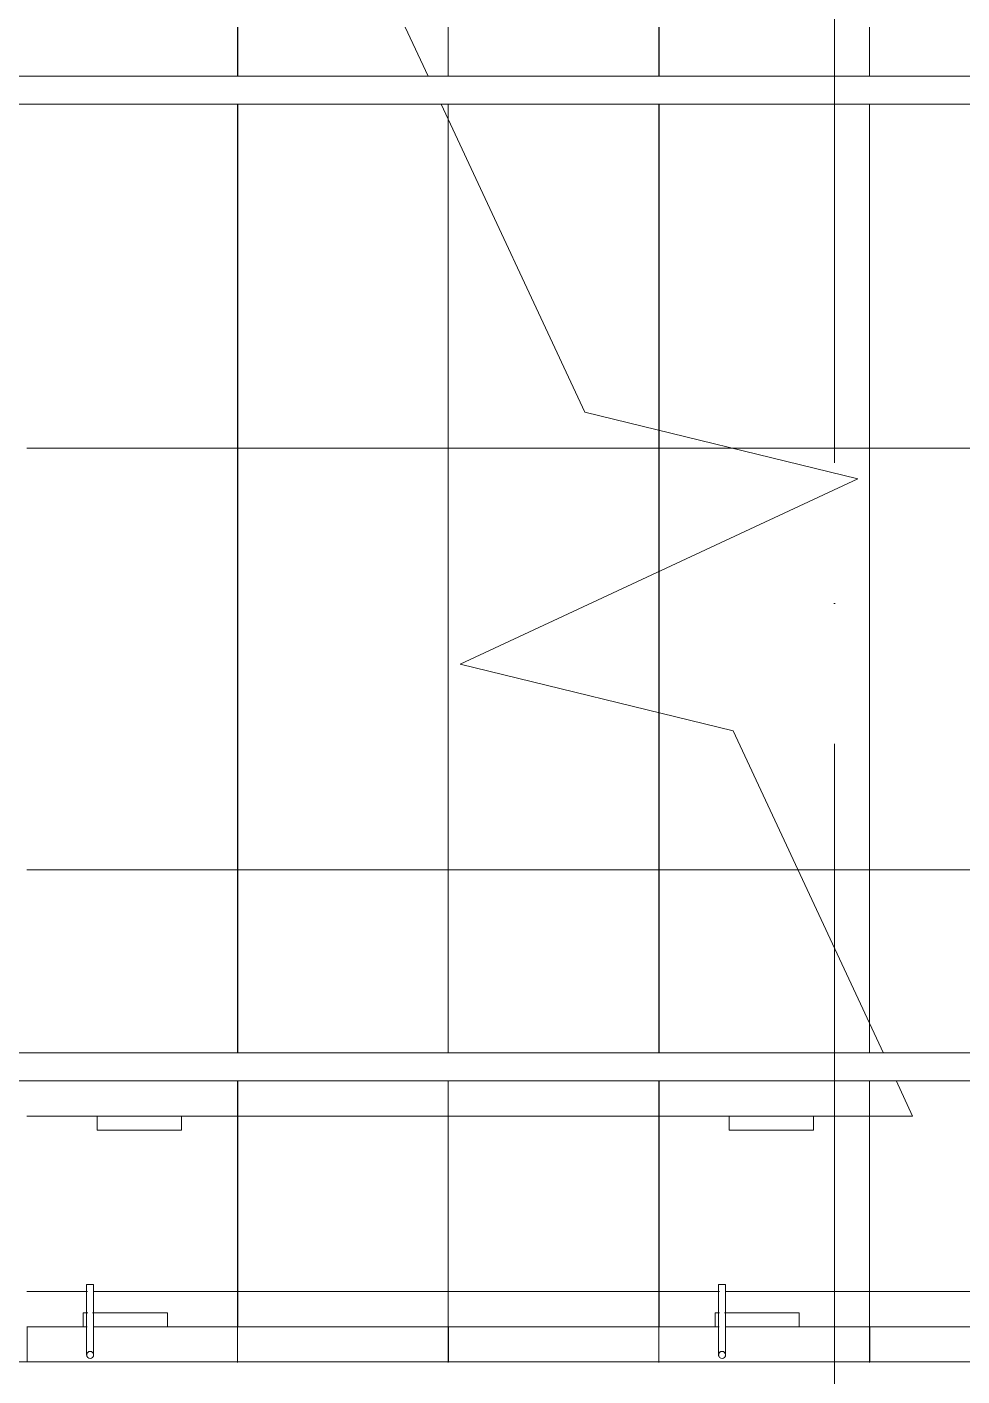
# Model space of a CAD drawing. Header units: millimetres. Extents: x -6467 to 106027, y -7090 to 195095.
# Drawn here: x 84500 to 85832, y -189 to 1731 of the extents above; entities that cross this region are included whole.
import ezdxf

# ---------------------------------------------------------------- set-up
doc = ezdxf.new("R2010")
doc.units = ezdxf.units.MM
doc.linetypes.add('50_200_ШТРИХ_1Т_ш5_п1_п1_', pattern=[1400, 1000, -200, 0, -200])
for name, color, linetype, lineweight, true_color in [('S-STRS-1', 7, 'Continuous', 9, 0xaaaaaa), ('S-STRS-2', 7, 'Continuous', 5, 0xbfbfbf), ('S-STRS-MBND-1', 7, 'Continuous', 9, 0xaaaaaa), ('Оси-3', 7, '50_200_ШТРИХ_1Т_ш5_п1_п1_', 9, 0xaaaaaa)]:
    doc.layers.add(name, color=color, linetype=linetype, lineweight=lineweight, true_color=true_color)
doc.layers.add('Ограждение', color=7, linetype='Continuous', lineweight=9)
pattern_1 = [(0, (87500, -1668.96), (0, 600), []), (90, (87500, -1668.96), (-600, 4e-14), [])]
pattern_2 = [(180, (83600, 1731.04), (7e-14, -600), []), (270, (83600, 1731.04), (600, 4e-14), [])]

# ---------------------------------------------------------------- blocks, each defined once
blk = doc.blocks.new('О_Элемент поручня_Маршевый_Труба_ГОСТ 8732-78 - О_Элемент поручня_Маршевый_Труба_ГОСТ 8732-78-V117-АИ_План этажа Радиаторы_2')
at = {"layer": 'Ограждение'}
for p, q in [((-13.2, 0), (-3902.6, 0)), ((-3902.6, -40), (-13.2, -40))]:
    blk.add_line(p, q, dxfattribs=at)
blk = doc.blocks.new('О_Полоса_Трапеция прямоугольная_Прокат_ГОСТ 103-2006 - Крепежная пластина-V100-АИ_План этажа Радиаторы_2')
at = {"layer": 'Ограждение'}
for p, q in [((9550, 57281), (9550, 57261)), ((9670, 57261), (9670, 57281)), ((9550, 57261), (9670, 57261))]:
    blk.add_line(p, q, dxfattribs=at)
blk = doc.blocks.new('О_Полоса_Трапеция прямоугольная_Прокат_ГОСТ 103-2006 - Крепежная пластина-V99-АИ_План этажа Радиаторы_2')
at = {"layer": 'Ограждение'}
for p, q in [((8650, 57281), (8650, 57261)), ((8770, 57261), (8770, 57281)), ((8650, 57261), (8756.5, 57261)), ((8763.5, 57261), (8770, 57261))]:
    blk.add_line(p, q, dxfattribs=at)
blk = doc.blocks.new('О_Кронштейн_Форма Г_Круг_ГОСТ 2590-2006 - О_Кронштейн_Форма Г_Круг_ГОСТ 2590-2006-18996168-АИ_План этажа Радиаторы_2')
at = {"layer": 'Ограждение'}
for p, q in [((7755, 57221), (7755, 57296)), ((7765, 57296), (7765, 57221)), ((7755, 57221), (7760, 57221)), ((7760, 57221), (7765, 57221))]:
    blk.add_line(p, q, dxfattribs=at)
at = {"layer": 'Ограждение', "flags": 128}
for points in [[(7755, 57296), (7755, 57312.4), (7755, 57320.8), (7755, 57321)], [(7765, 57321), (7765, 57314.9), (7765, 57299.6), (7765, 57296)]]:
    blk.add_lwpolyline(points, dxfattribs=at)
at = {"layer": 'Ограждение'}
for start, end in [(90, 270), (270, 90)]:
    blk.add_arc((7760, 57321), 5, start, end, dxfattribs=at)
blk = doc.blocks.new('О_Кронштейн_Форма Г_Круг_ГОСТ 2590-2006 - О_Кронштейн_Форма Г_Круг_ГОСТ 2590-2006-V98-АИ_План этажа Радиаторы_2')
at = {"layer": 'Ограждение'}
for p, q in [((7755, 57221), (7755, 57296)), ((7765, 57296), (7765, 57221)), ((7755, 57221), (7755.2, 57221)), ((7764.8, 57221), (7765, 57221))]:
    blk.add_line(p, q, dxfattribs=at)
at = {"layer": 'Ограждение', "flags": 128}
for points in [[(7755, 57296), (7755, 57312.4), (7755, 57320.8), (7755, 57321)], [(7765, 57321), (7765, 57314.9), (7765, 57299.6), (7765, 57296)]]:
    blk.add_lwpolyline(points, dxfattribs=at)
at = {"layer": 'Ограждение'}
for start, end in [(135, 225), (300, 315), (345, 30)]:
    blk.add_arc((7760, 57321), 5, start, end, dxfattribs=at)
blk = doc.blocks.new('О_Элемент поручня_Пристенный_Труба_ГОСТ 8732-78 - О_Элемент поручня_Пристенный_Труба_ГОСТ 8732-78-26131810-АИ_План этажа Радиаторы_2')
at = {"layer": 'Ограждение'}
for p, q in [((235, 40), (-3970, 40)), ((-3970, 0), (235, 0))]:
    blk.add_line(p, q, dxfattribs=at)

msp = doc.modelspace()

# ---------------------------------------------------------------- hatches: boundary and pattern name
at = {"layer": 'S-STRS-2'}
h = msp.add_hatch(dxfattribs=at)
h.set_pattern_fill('FP_11', color=256, style=0, pattern_type=2)
h.set_pattern_definition(pattern_2)
h.paths.add_polyline_path([(84500, 181), (84800, 181), (84800, 231), (84500, 231)])
h.paths.add_polyline_path([(84800, 271), (84800, 1621), (84500, 1621), (84500, 271), (84632.6, 271)])
h.paths.add_polyline_path([(84800, 1661), (84800, 1731), (84500, 1731), (84500, 1661)])
h = msp.add_hatch(dxfattribs=at)
h.set_pattern_fill('FP_11', color=256, style=0, pattern_type=2)
h.set_pattern_definition(pattern_2)
h.paths.add_polyline_path([(84800, -119), (85100, -119), (85100, 181), (84800, 181), (84800, 40)])
h.paths.add_polyline_path([(85100, 1599.4), (85099.5, 1621), (85089.9, 1621)])
h.paths.add_polyline_path([(85100, 1661), (85100, 1731), (85038.6, 1731), (85071.3, 1661)])
h = msp.add_hatch(dxfattribs=at)
h.set_pattern_fill('FP_11', color=256, style=0, pattern_type=2)
h.set_pattern_definition(pattern_2)
h.paths.add_polyline_path([(85100, 181), (85100, 231), (84800, 231), (84800, 181), (85047.8, 181)])
h.paths.add_polyline_path([(84819, 271), (85100, 271), (85100, 1599.4), (85089.9, 1621), (84800, 1621), (84800, 271)])
h.paths.add_polyline_path([(85071.3, 1661), (85038.6, 1731), (84800, 1731), (84800, 1661), (84959.5, 1661)])
h = msp.add_hatch(dxfattribs=at)
h.set_pattern_fill('FP_11', color=256, style=0, pattern_type=2)
h.set_pattern_definition(pattern_2)
h.paths.add_polyline_path([(85100, -119), (85400, -119), (85400, 181), (85100, 181), (85100, 40)])
h.paths.add_polyline_path([(85400, 755.1), (85400, 956), (85116.8, 824), (85294.3, 780.8)])
h.paths.add_polyline_path([(85400, 1156.9), (85400, 1621), (85100, 1621), (85100, 1599.4), (85294.3, 1182.6)])
h.paths.add_polyline_path([(85100, 1661), (85400, 1661), (85400, 1731), (85100, 1731)])
h = msp.add_hatch(dxfattribs=at)
h.set_pattern_fill('FP_11', color=256, style=0, pattern_type=2)
h.set_pattern_definition(pattern_2)
h.paths.add_polyline_path([(85700, -119), (85700, 181), (85620, 181), (85620, 161), (85500, 161), (85500, 181), (85400, 181), (85400, -119), (85480, -119), (85480, -99), (85485.2, -99), (85486.5, -59), (85494.8, -59), (85494.8, -99), (85600, -99), (85600, -119)])
h.paths.add_polyline_path([(85700, 312.7), (85700, 1621), (85400, 1621), (85400, 1156.9), (85683.2, 1088.1), (85400, 956), (85400, 755.1), (85505.7, 729.5), (85663, 391.9)])
h.paths.add_polyline_path([(85700, 1661), (85700, 1731), (85400, 1731), (85400, 1661), (85500, 1661)])
h = msp.add_hatch(dxfattribs=at)
h.set_pattern_fill('FP_11', color=256, style=0, pattern_type=2)
h.set_pattern_definition(pattern_2)
h.paths.add_polyline_path([(85700, -119), (86000, -119), (86000, 231), (85738.1, 231), (85761.4, 181), (85700, 181), (85700, 40)])
h.paths.add_polyline_path([(85878.3, 271), (86000, 271), (86000, 1621), (85700, 1621), (85700, 312.7), (85719.4, 271), (85761.4, 271)])
h.paths.add_polyline_path([(85750, 1661), (86000, 1661), (86000, 1731), (85700, 1731), (85700, 1661)])
h = msp.add_hatch(dxfattribs=at)
h.set_pattern_fill('FP_11', color=256, style=0, pattern_type=2)
h.set_pattern_definition(pattern_2)
h.paths.add_polyline_path([(85100, 181), (85400, 181), (85400, 231), (85100, 231)])
h.paths.add_polyline_path([(85147, 271), (85400, 271), (85400, 755.1), (85116.8, 824), (85400, 956), (85400, 1156.9), (85294.3, 1182.6), (85100, 1599.4), (85100, 271), (85102.3, 271)])
h = msp.add_hatch(dxfattribs=at)
h.set_pattern_fill('FP_11', color=256, style=0, pattern_type=2)
h.set_pattern_definition(pattern_2)
h.paths.add_polyline_path([(85463.1, 181), (85700, 181), (85700, 231), (85400, 231), (85400, 181)])
h.paths.add_polyline_path([(85605.1, 271), (85700, 271), (85700, 312.7), (85505.7, 729.5), (85400, 755.1), (85400, 271), (85463.1, 271)])
h.paths.add_polyline_path([(85400, 956), (85683.2, 1088.1), (85400, 1156.9), (85400, 1095.9)])
h = msp.add_hatch(dxfattribs=at)
h.set_pattern_fill('FP_11', color=256, style=0, pattern_type=2)
h.set_pattern_definition(pattern_2)
h.paths.add_polyline_path([(85761.4, 181), (85738.1, 231), (85700, 231), (85700, 181)])
h.paths.add_polyline_path([(85719.4, 271), (85700, 312.7), (85700, 271)])
h = msp.add_hatch(dxfattribs=at)
h.set_pattern_fill('FP_11', color=256, style=0, pattern_type=2)
h.set_pattern_definition(pattern_2)
h.paths.add_polyline_path([(84500, -119), (84580, -119), (84580, -99), (84585.2, -99), (84586.5, -59), (84594.8, -59), (84594.8, -99), (84700, -99), (84700, -119), (84800, -119), (84800, 181), (84720, 181), (84720, 161), (84600, 161), (84600, 181), (84500, 181), (84500, 40)])
h = msp.add_hatch(dxfattribs=at)
h.set_pattern_fill('FP_10', color=256, style=0, pattern_type=2)
h.set_pattern_definition(pattern_1)
h.paths.add_polyline_path([(84200, -1669), (84500, -1669), (84500, -1599), (84200, -1599)])
h.paths.add_polyline_path([(84200, -1559), (84500, -1559), (84500, -209), (84200, -209), (84200, -312)])
h.paths.add_polyline_path([(84500, -169), (84500, -119), (84200, -119), (84200, -169), (84217.3, -169)])
h = msp.add_hatch(dxfattribs=at)
h.set_pattern_fill('FP_10', color=256, style=0, pattern_type=2)
h.set_pattern_definition(pattern_1)
h.paths.add_polyline_path([(84800, -1669), (84800, -1599), (84500, -1599), (84500, -1669)])
h.paths.add_polyline_path([(84800, -1559), (84800, -209), (84500, -209), (84500, -1559)])
h.paths.add_polyline_path([(84800, -169), (84800, -119), (84594.8, -119), (84593.5, -134), (84585.2, -134), (84585.2, -119), (84500, -119), (84500, -169), (84632.6, -169)])
h.paths.add_polyline_path([(84590, -164), (84586.5, -160.8), (84586.5, -156.7), (84592.5, -154.6), (84592.1, -163.1), (84591.3, -163.4)])
h.paths.add_polyline_path([(84595, -149.2), (84585.7, -145.2), (84587.5, -143), (84594.3, -144.8), (84594.8, -148.3)])
h = msp.add_hatch(dxfattribs=at)
h.set_pattern_fill('FP_10', color=256, style=0, pattern_type=2)
h.set_pattern_definition(pattern_1)
h.paths.add_polyline_path([(84800, -1669), (85100, -1669), (85100, -1599), (84800, -1599)])
h.paths.add_polyline_path([(84800, -1559), (85100, -1559), (85100, -209), (84800, -209), (84800, -312)])
h.paths.add_polyline_path([(85100, -169), (85100, -119), (84800, -119), (84800, -169), (85047.8, -169)])
h = msp.add_hatch(dxfattribs=at)
h.set_pattern_fill('FP_10', color=256, style=0, pattern_type=2)
h.set_pattern_definition(pattern_1)
h.paths.add_polyline_path([(85400, -1669), (85400, -1599), (85100, -1599), (85100, -1669)])
h.paths.add_polyline_path([(85400, -1559), (85400, -209), (85100, -209), (85100, -1559)])
h.paths.add_polyline_path([(85100, -169), (85400, -169), (85400, -119), (85100, -119)])
h = msp.add_hatch(dxfattribs=at)
h.set_pattern_fill('FP_10', color=256, style=0, pattern_type=2)
h.set_pattern_definition(pattern_1)
h.paths.add_polyline_path([(85400, -1669), (85700, -1669), (85700, -1599), (85400, -1599)])
h.paths.add_polyline_path([(85700, -1559), (85700, -209), (85400, -209), (85400, -1559)])
h.paths.add_polyline_path([(85400, -169), (85700, -169), (85700, -119), (85494.8, -119), (85493.5, -134), (85485.2, -134), (85485.2, -119), (85400, -119)])
h.paths.add_polyline_path([(85490, -164), (85486.5, -160.8), (85486.5, -156.7), (85492.5, -154.6), (85492.1, -163.1), (85491.3, -163.4)])
h.paths.add_polyline_path([(85495, -149.2), (85485.7, -145.2), (85487.5, -143), (85494.3, -144.8), (85494.8, -148.3)])
h = msp.add_hatch(dxfattribs=at)
h.set_pattern_fill('FP_10', color=256, style=0, pattern_type=2)
h.set_pattern_definition(pattern_1)
h.paths.add_polyline_path([(86000, -1669), (86000, -1599), (85700, -1599), (85700, -1669), (85878.3, -1669)])
h.paths.add_polyline_path([(85700, -1559), (86000, -1559), (86000, -209), (85700, -209), (85700, -312)])
h.paths.add_polyline_path([(86000, -169), (86000, -119), (85700, -119), (85700, -169), (85878.3, -169)])

# ---------------------------------------------------------------- linework, layer by layer
at = {"layer": 'S-STRS-1'}
for p, q in [((84800, 1731), (84800, 1661)), ((84800, 1731), (84800, 1661)), ((85100, 1731), (85100, 1661)), ((85100, 1731), (85100, 1661)), ((85400, 1731), (85400, 1661)), ((85400, 1731), (85400, 1661)), ((85700, 1731), (85700, 1661)), ((85700, 1731), (85700, 1661)), ((84800, 1621), (84800, 270.5)), ((84800, 1621), (84800, 270.5)), ((85100, 1621), (85100, 1599.4)), ((85100, 1621), (85100, 1599.4)), ((85400, 1621), (85400, 1156.9)), ((85400, 1621), (85400, 1156.9)), ((85700, 1621), (85700, 312.7)), ((85700, 1621), (85700, 312.7)), ((85100, 1599.4), (85100, 270.5)), ((85100, 1599.4), (85100, 270.5)), ((85400, 1156.9), (85400, 956)), ((85400, 1156.9), (85400, 956)), ((85400, 956), (85400, 755.1)), ((85400, 956), (85400, 755.1)), ((85400, 755.1), (85400, 270.5)), ((85400, 755.1), (85400, 270.5)), ((85700, 312.7), (85700, 270.5)), ((85700, 312.7), (85700, 270.5)), ((84800, 231.5), (84800, 181)), ((84800, 231.5), (84800, 181)), ((85100, 231.5), (85100, 181)), ((85100, 231.5), (85100, 181)), ((85400, 231.5), (85400, 181)), ((85400, 231.5), (85400, 181)), ((85700, 231.5), (85700, 181)), ((85700, 231.5), (85700, 181)), ((84500, 181), (84800, 181)), ((84800, 181), (84800, -119)), ((84800, 181), (84800, -119)), ((84800, 181), (85100, 181)), ((85100, 181), (85100, -119)), ((85100, 181), (85100, -119)), ((85100, 181), (85400, 181)), ((85400, 181), (85400, -119)), ((85400, 181), (85400, -119)), ((85400, 181), (85700, 181)), ((85700, 181), (85700, -119)), ((85700, 181), (85700, -119)), ((85700, 181), (85761.4, 181)), ((84585.8, -119), (84500, -119)), ((84800, -119), (84594.3, -119)), ((85100, -119), (84800, -119)), ((84800, -169.9), (84800, -119)), ((84800, -169.9), (84800, -119)), ((85400, -119), (85100, -119)), ((85100, -169.5), (85100, -119)), ((85100, -169.5), (85100, -119)), ((85485.8, -119), (85400, -119)), ((85400, -169.5), (85400, -119)), ((85400, -169.5), (85400, -119)), ((85700, -119), (85494.3, -119)), ((86000, -119), (85700, -119)), ((85700, -169.5), (85700, -119)), ((85700, -169.5), (85700, -119))]:
    msp.add_line(p, q, dxfattribs=at)
at = {"layer": 'S-STRS-MBND-1'}
for p, q in [((85071.3, 1661), (85038.6, 1731)), ((85294.3, 1182.6), (85089.9, 1621)), ((85683.2, 1088.1), (85294.3, 1182.6)), ((85116.8, 824), (85683.2, 1088.1)), ((85505.7, 729.5), (85116.8, 824)), ((85719.7, 270.5), (85505.7, 729.5)), ((85761.4, 181), (85737.8, 231.5))]:
    msp.add_line(p, q, dxfattribs=at)
at = {"layer": 'Оси-3'}
msp.add_line((85650, -5889.7), (85650, 12795.1), dxfattribs=at)

# ---------------------------------------------------------------- block references
at = {"layer": 'Ограждение', "rotation": 180}
for name, p in [('О_Элемент поручня_Пристенный_Труба_ГОСТ 8732-78 - О_Элемент поручня_Пристенный_Труба_ГОСТ 8732-78-26131810-АИ_План этажа Радиаторы_2', (83740, 1661)), ('О_Элемент поручня_Маршевый_Труба_ГОСТ 8732-78 - О_Элемент поручня_Маршевый_Труба_ГОСТ 8732-78-V117-АИ_План этажа Радиаторы_2', (83592.1, 231)), ('О_Кронштейн_Форма Г_Круг_ГОСТ 2590-2006 - О_Кронштейн_Форма Г_Круг_ГОСТ 2590-2006-18996168-АИ_План этажа Радиаторы_2', (92350, 57162.1)), ('О_Кронштейн_Форма Г_Круг_ГОСТ 2590-2006 - О_Кронштейн_Форма Г_Круг_ГОСТ 2590-2006-V98-АИ_План этажа Радиаторы_2', (92350, 57162.1)), ('О_Кронштейн_Форма Г_Круг_ГОСТ 2590-2006 - О_Кронштейн_Форма Г_Круг_ГОСТ 2590-2006-18996168-АИ_План этажа Радиаторы_2', (93250, 57162.1)), ('О_Кронштейн_Форма Г_Круг_ГОСТ 2590-2006 - О_Кронштейн_Форма Г_Круг_ГОСТ 2590-2006-V98-АИ_План этажа Радиаторы_2', (93250, 57162.1)), ('О_Полоса_Трапеция прямоугольная_Прокат_ГОСТ 103-2006 - Крепежная пластина-V99-АИ_План этажа Радиаторы_2', (93350, 57162.1)), ('О_Полоса_Трапеция прямоугольная_Прокат_ГОСТ 103-2006 - Крепежная пластина-V99-АИ_План этажа Радиаторы_2', (94250, 57162.1))]:
    msp.add_blockref(name, p, dxfattribs=at)
at = {"layer": 'Ограждение'}
for name, p in [('О_Полоса_Трапеция прямоугольная_Прокат_ГОСТ 103-2006 - Крепежная пластина-V100-АИ_План этажа Радиаторы_2', (75050, -57100)), ('О_Полоса_Трапеция прямоугольная_Прокат_ГОСТ 103-2006 - Крепежная пластина-V100-АИ_План этажа Радиаторы_2', (75950, -57100)), ('О_Элемент поручня_Маршевый_Труба_ГОСТ 8732-78 - О_Элемент поручня_Маршевый_Труба_ГОСТ 8732-78-V117-АИ_План этажа Радиаторы_2', (87507.9, -169))]:
    msp.add_blockref(name, p, dxfattribs=at)

doc.saveas('drawing.dxf')
